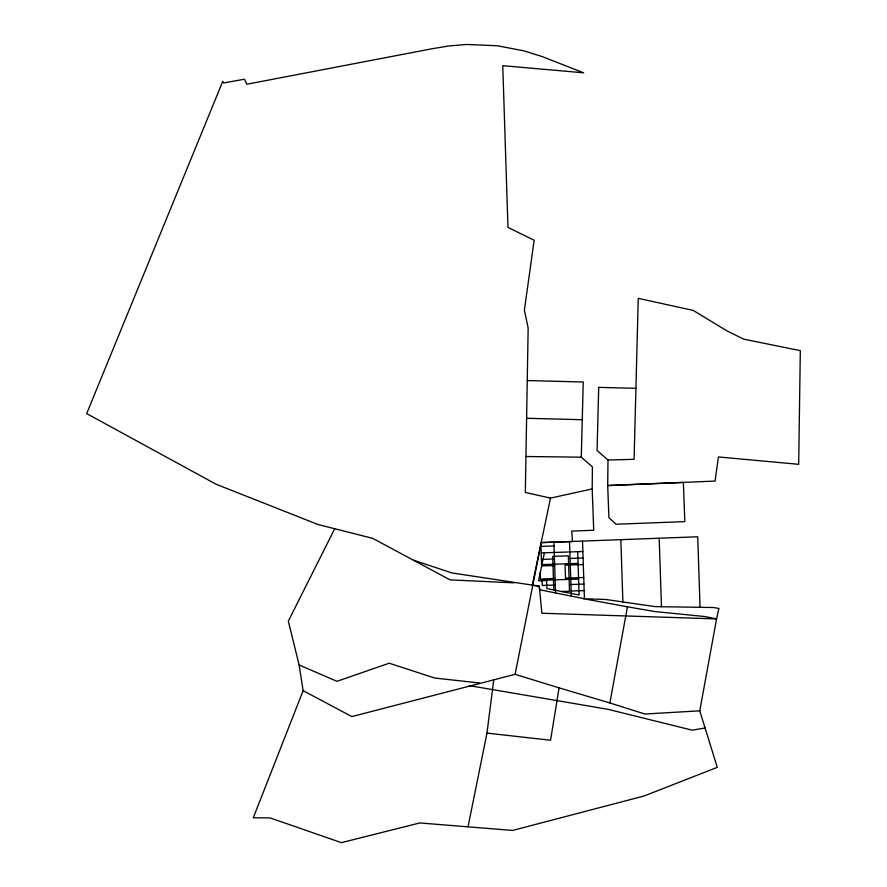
<?xml version="1.0" encoding="UTF-8"?>
<svg xmlns="http://www.w3.org/2000/svg" width="887" height="887" viewBox="0 0 887 887"><rect width="100%" height="100%" fill="white"/><g stroke="black" fill="none" stroke-linecap="round" stroke-linejoin="round"><path stroke-width="1.33" d="M334.709 528.73L288.319 621.155L299.119 664.973L303.132 690.674L351.873 716.574L515.092 674.32L541.258 542.6L572.492 541.491L571.738 531.08L593.725 530.26L592.183 488.948L592.416 466.928L581.295 457.171L525.958 456.506M607.983 460.02L607.706 485.544L608.903 517.675L616.066 524.228L684.819 521.634L683.367 482.417L607.706 485.544L715.066 481.076L718.415 456.949L798.688 464.322L800.318 350.642L743.794 339.178L727.074 330.962L693.213 310.406L638.252 298.354L634.094 459.311L607.983 460.02L597.073 450.452L598.703 387.375L635.924 388.329M581.295 457.171L583.236 381.998L527.255 380.556M468.026 826.839L486.963 733.106L493.715 680.096M515.092 674.32L559.087 687.868L550.572 740.235L486.963 733.106M303.132 690.674L253.294 817.759L270.147 817.914L341.384 842.65L419.806 822.948L512.631 830.432L644.04 796.005L717.284 767.355L699.765 710.82L644.893 714.035L609.868 702.947L627.442 606.819L655.16 611.598L704.777 616.532L716.574 618.904L718.913 608.438L713.436 607.528L655.183 606.619L606.154 599.523L583.524 598.692L627.442 606.819M699.765 710.82L716.574 618.904L541.913 613.239L539.263 586.141L451.926 572.958L413.353 560.152M592.183 488.948L550.494 498.106L532.255 585.243L539.229 586.141L539.618 589.755L584.433 598.725L582.526 541.103L697.725 536.779L700.065 607.318M544.463 552.656L538.531 580.797L546.614 580.53L546.88 588.547L579.1 595L577.659 551.559M705.087 727.972L692.226 730.178L608.072 709.334L469.334 685.64M541.258 542.6L582.526 541.103M553.998 545.948L540.97 546.381L541.624 565.928L554.641 565.496M541.192 552.9L582.87 551.514M541.403 559.409L554.43 558.976M570.064 558.455L583.081 558.023M541.946 564.609L578.047 563.411M583.302 564.542L565.063 565.141L565.496 578.169L583.735 577.57M555.074 578.512L542.057 578.945L542.267 585.464L555.295 585.032M578.568 579.045L540.538 580.309L540.283 572.492M570.929 584.511L583.945 584.078M571.139 591.019L584.167 590.587M561.693 591.518L569.509 591.252L568.334 555.816L552.701 556.382L553.821 589.944M526.612 418.276L582.26 419.717M514.039 582.837L450.097 579.887L372.728 538.354L317.945 524.494L216.162 484.269L86.682 413.597L222.792 81.305L223.735 82.923L244.435 79.22L246.83 84.243L432.69 48.63L448.9 45.969L466.429 44.461L497.441 45.769L523.829 50.836L542.334 56.635L583.635 72.812L502.763 65.682L507.963 227.427L534.151 240.233L524.394 310.14L528.153 328.002L525.337 492.451L550.494 498.106M479.435 682.979L434.752 678.034L389.171 663.21L336.982 681.316L299.119 664.973M559.087 687.868L609.868 702.947M659.185 538.232L661.469 606.719M620.845 539.673L622.874 601.94M569.498 541.58L571.306 596.097M553.865 542.145L555.561 592.948"/></g></svg>
